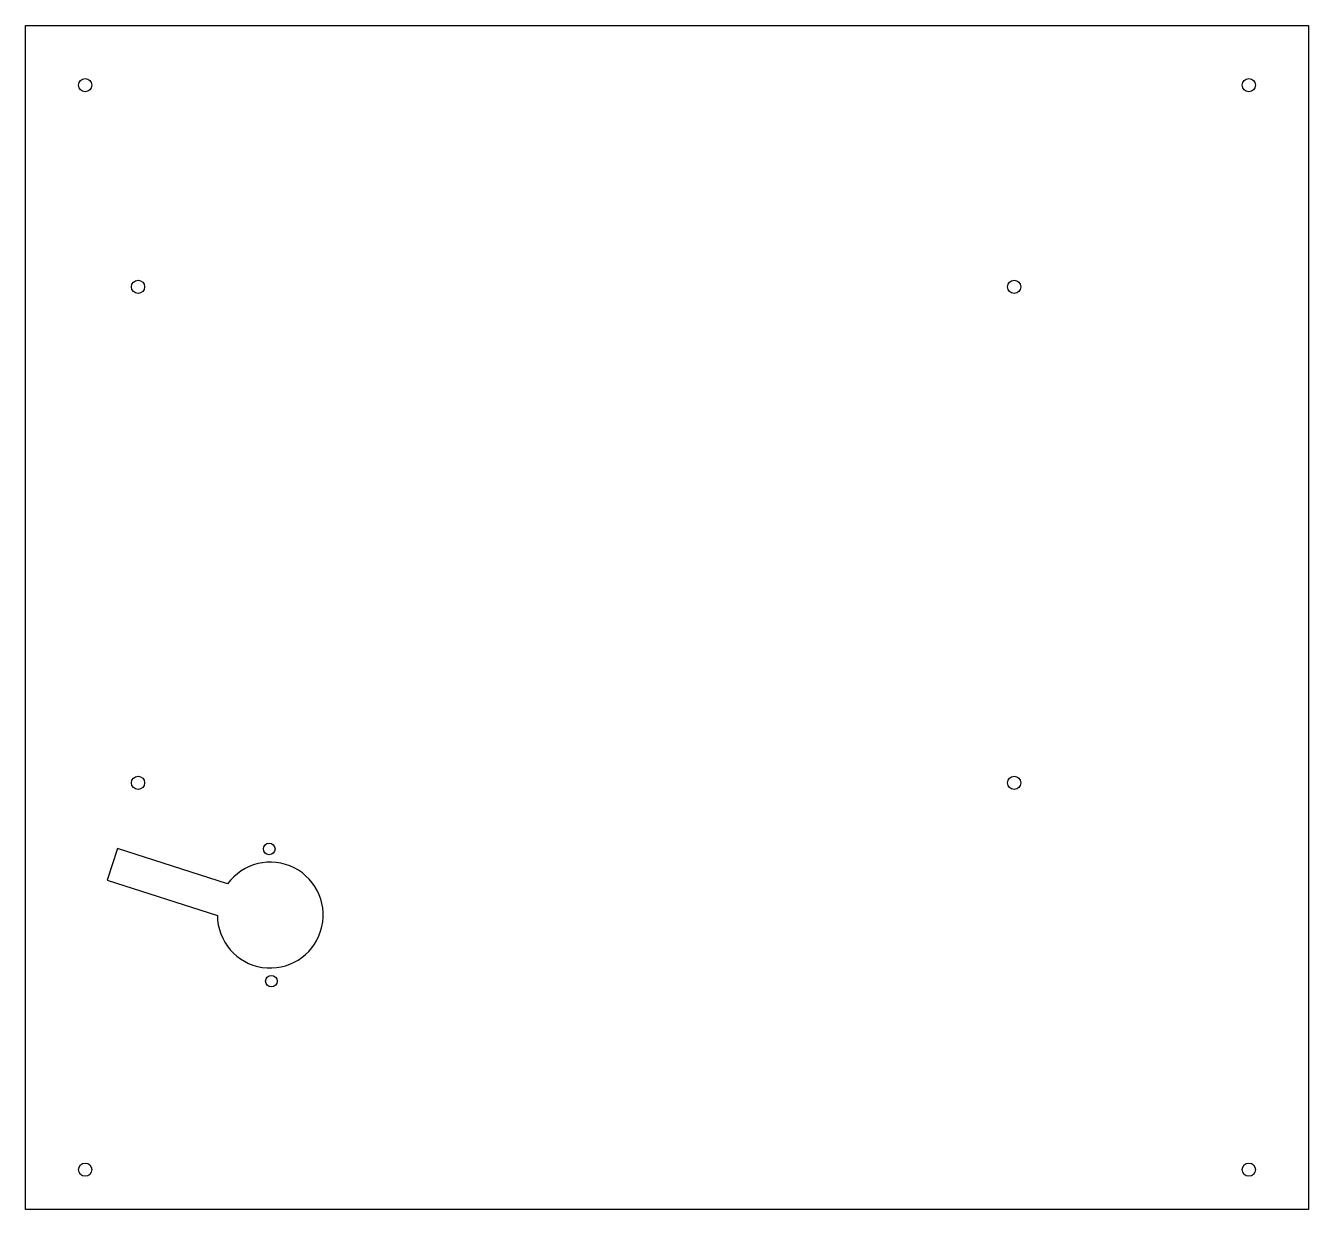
# Model space of a CAD drawing. Header units: millimetres. Extents: x -194 to 194, y -179 to 179.
import ezdxf

# ---------------------------------------------------------------- set-up
doc = ezdxf.new("R2010")
doc.units = ezdxf.units.MM

msp = doc.modelspace()

# ---------------------------------------------------------------- linework, layer by layer
at = {"color": 7, "linetype": 'Continuous', "lineweight": 25}
for p, q in [((-194, -179), (-194, 179)), ((-194, 179), (194, 179)), ((194, 179), (194, -179)), ((-166.26, -69.88), (-169.32, -79.4)), ((-132.94, -80.59), (-166.26, -69.88)), ((-169.32, -79.4), (-136, -90.11)), ((194, -179), (-194, -179))]:
    msp.add_line(p, q, dxfattribs=at)
for centre, radius in [((-176, 161), 2), ((176, 161), 2), ((-160, 100), 2), ((105, 100), 2), ((-160, -50), 2), ((105, -50), 2), ((-120.32, -70), 1.75), ((-119.68, -110), 1.75), ((-176, -167), 2), ((176, -167), 2)]:
    msp.add_circle(centre, radius, dxfattribs=at)
msp.add_arc((-120, -90), 16, 180.3951, 143.9752, dxfattribs=at)

doc.saveas('drawing.dxf')
